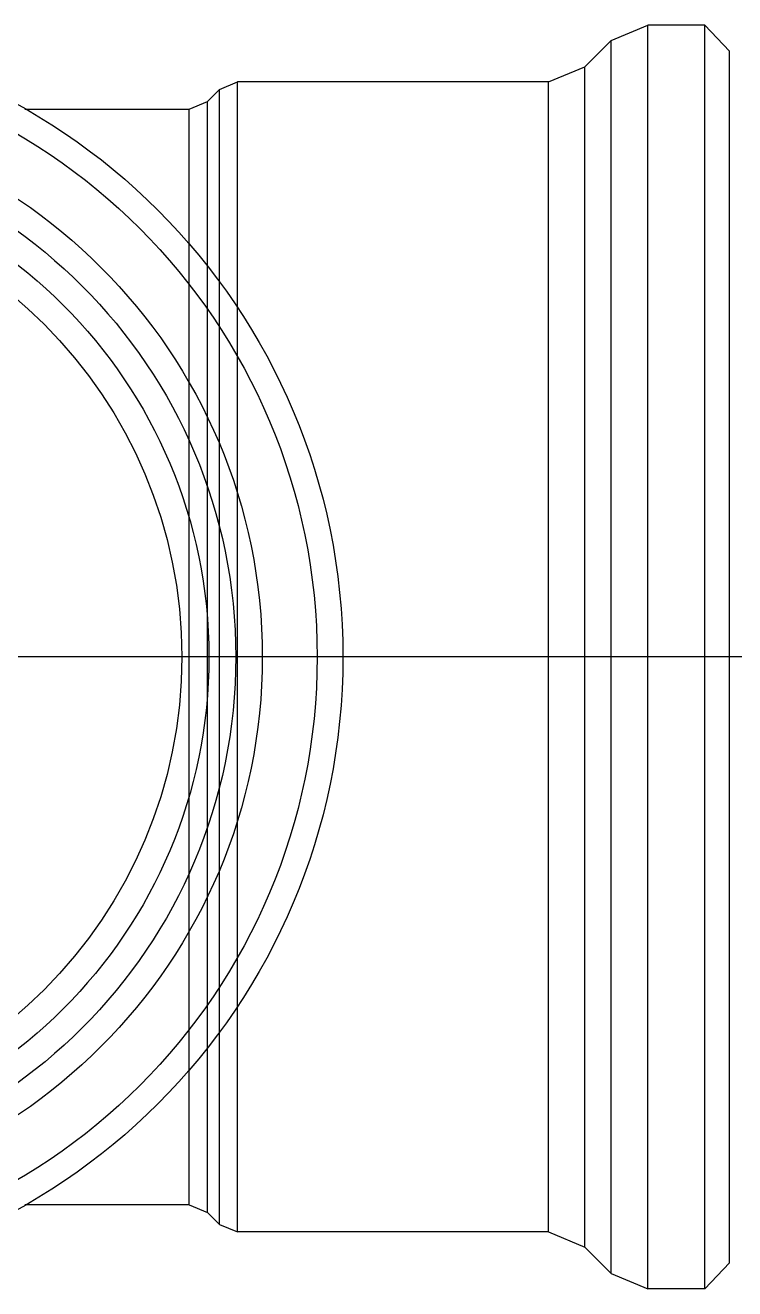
# Model space of a CAD drawing. Header units: millimetres. Extents: x -1292 to 2253, y 326 to 453.
# Drawn here: x 2092.271 to 2092.29853, y 361.79667 to 361.84567 of the extents above; entities that cross this region are included whole.
import ezdxf

# ---------------------------------------------------------------- set-up
doc = ezdxf.new("R2010")
doc.units = ezdxf.units.MM
doc.header["$LTSCALE"] = 0.5
doc.linetypes.add('HIDDENX2', pattern=[0.75, 0.5, -0.25])
for name, color, linetype in [('Eixo', 4, 'HIDDENX2'), ('Esgoto', 5, 'ByLayer'), ('VISTA1', 1, 'Continuous')]:
    doc.layers.add(name, color=color, linetype=linetype)

msp = doc.modelspace()

# ---------------------------------------------------------------- linework, layer by layer
at = {"layer": 'Eixo'}
msp.add_line((2092.298738, 361.821171), (2092.258828, 361.821171), dxfattribs=at)
msp.add_line((2092.298738, 361.821171), (2092.258828, 361.821171), dxfattribs=at)
at = {"layer": 'Esgoto', "color": 2}
for p, q in [((2092.293742, 361.845085), (2092.295156, 361.845671)), ((2092.293742, 361.845085), (2092.295156, 361.845671)), ((2092.297369, 361.845671), (2092.295156, 361.845671)), ((2092.295156, 361.796671), (2092.295156, 361.845671)), ((2092.297369, 361.845671), (2092.295156, 361.845671)), ((2092.295156, 361.821171), (2092.295156, 361.845671)), ((2092.298328, 361.844671), (2092.297369, 361.845671)), ((2092.297369, 361.796671), (2092.297369, 361.845671)), ((2092.298328, 361.844671), (2092.297369, 361.845671)), ((2092.297369, 361.821171), (2092.297369, 361.845671)), ((2092.292713, 361.844056), (2092.293742, 361.845085)), ((2092.292713, 361.844056), (2092.293742, 361.845085)), ((2092.293742, 361.797256), (2092.293742, 361.845085)), ((2092.293742, 361.821171), (2092.293742, 361.845085)), ((2092.298328, 361.797671), (2092.298328, 361.844671)), ((2092.298328, 361.821171), (2092.298328, 361.844671)), ((2092.291299, 361.843471), (2092.292713, 361.844056)), ((2092.291299, 361.843471), (2092.292713, 361.844056)), ((2092.292713, 361.798285), (2092.292713, 361.844056)), ((2092.292713, 361.821171), (2092.292713, 361.844056)), ((2092.278535, 361.843178), (2092.279242, 361.843471)), ((2092.278535, 361.843178), (2092.279242, 361.843471)), ((2092.291299, 361.843471), (2092.279242, 361.843471)), ((2092.279242, 361.834717), (2092.279242, 361.843471)), ((2092.291299, 361.843471), (2092.279242, 361.843471)), ((2092.279242, 361.821171), (2092.279242, 361.843471)), ((2092.291299, 361.798871), (2092.291299, 361.843471)), ((2092.291299, 361.821171), (2092.291299, 361.843471)), ((2092.27807, 361.842713), (2092.278535, 361.843178)), ((2092.27807, 361.842713), (2092.278535, 361.843178)), ((2092.278535, 361.835727), (2092.278535, 361.843178)), ((2092.278535, 361.821171), (2092.278535, 361.843178)), ((2092.277368, 361.84242), (2092.27807, 361.842713)), ((2092.277368, 361.84242), (2092.27807, 361.842713)), ((2092.27807, 361.836336), (2092.27807, 361.842713)), ((2092.27807, 361.821171), (2092.27807, 361.842713)), ((2092.27098, 361.84242), (2092.271041, 361.84242)), ((2092.271022, 361.84242), (2092.271054, 361.84242)), ((2092.271041, 361.84242), (2092.271103, 361.84242)), ((2092.271054, 361.84242), (2092.271087, 361.84242)), ((2092.271087, 361.84242), (2092.271119, 361.84242)), ((2092.271103, 361.84242), (2092.271164, 361.84242)), ((2092.271119, 361.84242), (2092.271151, 361.84242)), ((2092.271151, 361.84242), (2092.271183, 361.84242)), ((2092.271164, 361.84242), (2092.271226, 361.84242)), ((2092.271183, 361.84242), (2092.271216, 361.84242)), ((2092.271216, 361.84242), (2092.271248, 361.84242)), ((2092.271226, 361.84242), (2092.271287, 361.84242)), ((2092.271248, 361.84242), (2092.27128, 361.84242)), ((2092.27128, 361.84242), (2092.271313, 361.84242)), ((2092.271287, 361.84242), (2092.271349, 361.84242)), ((2092.271313, 361.84242), (2092.271345, 361.84242)), ((2092.271345, 361.84242), (2092.271377, 361.84242)), ((2092.271349, 361.84242), (2092.27141, 361.84242)), ((2092.271377, 361.84242), (2092.27141, 361.84242)), ((2092.27141, 361.84242), (2092.271442, 361.84242)), ((2092.27141, 361.84242), (2092.271472, 361.84242)), ((2092.271442, 361.84242), (2092.271475, 361.84242)), ((2092.271472, 361.84242), (2092.271534, 361.84242)), ((2092.271475, 361.84242), (2092.271507, 361.84242)), ((2092.271507, 361.84242), (2092.271539, 361.84242)), ((2092.271534, 361.84242), (2092.271596, 361.84242)), ((2092.271539, 361.84242), (2092.271572, 361.84242)), ((2092.271572, 361.84242), (2092.271604, 361.84242)), ((2092.271596, 361.84242), (2092.271657, 361.84242)), ((2092.271604, 361.84242), (2092.271637, 361.84242)), ((2092.271637, 361.84242), (2092.271669, 361.84242)), ((2092.271657, 361.84242), (2092.271719, 361.84242)), ((2092.271669, 361.84242), (2092.271702, 361.84242)), ((2092.271702, 361.84242), (2092.271734, 361.84242)), ((2092.271719, 361.84242), (2092.271781, 361.84242)), ((2092.271734, 361.84242), (2092.271767, 361.84242)), ((2092.271767, 361.84242), (2092.271799, 361.84242)), ((2092.271781, 361.84242), (2092.271843, 361.84242)), ((2092.271799, 361.84242), (2092.271832, 361.84242)), ((2092.271832, 361.84242), (2092.271864, 361.84242)), ((2092.271843, 361.84242), (2092.271905, 361.84242)), ((2092.271864, 361.84242), (2092.271897, 361.84242)), ((2092.271897, 361.84242), (2092.27193, 361.84242)), ((2092.271905, 361.84242), (2092.271967, 361.84242)), ((2092.27193, 361.84242), (2092.271962, 361.84242)), ((2092.271962, 361.84242), (2092.271995, 361.84242)), ((2092.271967, 361.84242), (2092.272029, 361.84242)), ((2092.271995, 361.84242), (2092.272027, 361.84242)), ((2092.272027, 361.84242), (2092.27206, 361.84242)), ((2092.272029, 361.84242), (2092.272091, 361.84242)), ((2092.27206, 361.84242), (2092.272093, 361.84242)), ((2092.272091, 361.84242), (2092.272154, 361.84242)), ((2092.272093, 361.84242), (2092.272125, 361.84242)), ((2092.272125, 361.84242), (2092.272158, 361.84242)), ((2092.272154, 361.84242), (2092.272216, 361.84242)), ((2092.272158, 361.84242), (2092.272191, 361.84242)), ((2092.272191, 361.84242), (2092.272223, 361.84242)), ((2092.272216, 361.84242), (2092.272278, 361.84242)), ((2092.272223, 361.84242), (2092.272256, 361.84242)), ((2092.272256, 361.84242), (2092.272289, 361.84242)), ((2092.272278, 361.84242), (2092.27234, 361.84242)), ((2092.272289, 361.84242), (2092.272321, 361.84242)), ((2092.272321, 361.84242), (2092.272354, 361.84242)), ((2092.27234, 361.84242), (2092.272403, 361.84242)), ((2092.272354, 361.84242), (2092.272387, 361.84242)), ((2092.272387, 361.84242), (2092.27242, 361.84242)), ((2092.272403, 361.84242), (2092.272465, 361.84242)), ((2092.27242, 361.84242), (2092.272452, 361.84242)), ((2092.272452, 361.84242), (2092.272485, 361.84242)), ((2092.272465, 361.84242), (2092.272527, 361.84242)), ((2092.272485, 361.84242), (2092.272518, 361.84242)), ((2092.272518, 361.84242), (2092.272551, 361.84242)), ((2092.272527, 361.84242), (2092.27259, 361.84242)), ((2092.272551, 361.84242), (2092.272583, 361.84242)), ((2092.272583, 361.84242), (2092.272616, 361.84242)), ((2092.27259, 361.84242), (2092.272652, 361.84242)), ((2092.272616, 361.84242), (2092.272649, 361.84242)), ((2092.272649, 361.84242), (2092.272682, 361.84242)), ((2092.272652, 361.84242), (2092.272715, 361.84242)), ((2092.272682, 361.84242), (2092.272715, 361.84242)), ((2092.272715, 361.84242), (2092.272748, 361.84242)), ((2092.272715, 361.84242), (2092.272777, 361.84242)), ((2092.272748, 361.84242), (2092.27278, 361.84242)), ((2092.272777, 361.84242), (2092.27284, 361.84242)), ((2092.27278, 361.84242), (2092.272813, 361.84242)), ((2092.272813, 361.84242), (2092.272846, 361.84242)), ((2092.27284, 361.84242), (2092.272903, 361.84242)), ((2092.272846, 361.84242), (2092.272879, 361.84242)), ((2092.272879, 361.84242), (2092.272912, 361.84242)), ((2092.272903, 361.84242), (2092.272965, 361.84242)), ((2092.272912, 361.84242), (2092.272945, 361.84242)), ((2092.272945, 361.84242), (2092.272978, 361.84242)), ((2092.272965, 361.84242), (2092.273028, 361.84242)), ((2092.272978, 361.84242), (2092.273011, 361.84242)), ((2092.273011, 361.84242), (2092.273044, 361.84242)), ((2092.273028, 361.84242), (2092.273091, 361.84242)), ((2092.273044, 361.84242), (2092.273077, 361.84242)), ((2092.273077, 361.84242), (2092.27311, 361.84242)), ((2092.273091, 361.84242), (2092.273154, 361.84242)), ((2092.27311, 361.84242), (2092.273143, 361.84242)), ((2092.273143, 361.84242), (2092.273176, 361.84242)), ((2092.273154, 361.84242), (2092.273217, 361.84242)), ((2092.273176, 361.84242), (2092.273209, 361.84242)), ((2092.273209, 361.84242), (2092.273242, 361.84242)), ((2092.273217, 361.84242), (2092.27328, 361.84242)), ((2092.273242, 361.84242), (2092.273275, 361.84242)), ((2092.273275, 361.84242), (2092.273308, 361.84242)), ((2092.27328, 361.84242), (2092.273343, 361.84242)), ((2092.273308, 361.84242), (2092.273341, 361.84242)), ((2092.273341, 361.84242), (2092.273374, 361.84242)), ((2092.273343, 361.84242), (2092.273406, 361.84242)), ((2092.273374, 361.84242), (2092.273408, 361.84242)), ((2092.273406, 361.84242), (2092.273469, 361.84242)), ((2092.273408, 361.84242), (2092.273441, 361.84242)), ((2092.273441, 361.84242), (2092.273474, 361.84242)), ((2092.273469, 361.84242), (2092.273532, 361.84242)), ((2092.273474, 361.84242), (2092.273507, 361.84242)), ((2092.273507, 361.84242), (2092.27354, 361.84242)), ((2092.273532, 361.84242), (2092.273595, 361.84242)), ((2092.27354, 361.84242), (2092.273573, 361.84242)), ((2092.273573, 361.84242), (2092.273606, 361.84242)), ((2092.273595, 361.84242), (2092.273658, 361.84242)), ((2092.273606, 361.84242), (2092.27364, 361.84242)), ((2092.27364, 361.84242), (2092.273673, 361.84242)), ((2092.273658, 361.84242), (2092.273721, 361.84242)), ((2092.273673, 361.84242), (2092.273706, 361.84242)), ((2092.273706, 361.84242), (2092.273739, 361.84242)), ((2092.273721, 361.84242), (2092.273785, 361.84242)), ((2092.273739, 361.84242), (2092.273772, 361.84242)), ((2092.273772, 361.84242), (2092.273806, 361.84242)), ((2092.273785, 361.84242), (2092.273848, 361.84242)), ((2092.273806, 361.84242), (2092.273839, 361.84242)), ((2092.273839, 361.84242), (2092.273872, 361.84242)), ((2092.273848, 361.84242), (2092.273911, 361.84242)), ((2092.273872, 361.84242), (2092.273905, 361.84242)), ((2092.273905, 361.84242), (2092.273939, 361.84242)), ((2092.273911, 361.84242), (2092.273975, 361.84242)), ((2092.273939, 361.84242), (2092.273972, 361.84242)), ((2092.273972, 361.84242), (2092.274005, 361.84242)), ((2092.273975, 361.84242), (2092.274038, 361.84242)), ((2092.274005, 361.84242), (2092.274039, 361.84242)), ((2092.274038, 361.84242), (2092.274102, 361.84242)), ((2092.274039, 361.84242), (2092.274072, 361.84242)), ((2092.274072, 361.84242), (2092.274105, 361.84242)), ((2092.274102, 361.84242), (2092.274165, 361.84242)), ((2092.274105, 361.84242), (2092.274139, 361.84242)), ((2092.274139, 361.84242), (2092.274172, 361.84242)), ((2092.274165, 361.84242), (2092.274229, 361.84242)), ((2092.274172, 361.84242), (2092.274205, 361.84242)), ((2092.274205, 361.84242), (2092.274239, 361.84242)), ((2092.274229, 361.84242), (2092.274292, 361.84242)), ((2092.274239, 361.84242), (2092.274272, 361.84242)), ((2092.274272, 361.84242), (2092.274305, 361.84242)), ((2092.274292, 361.84242), (2092.274356, 361.84242)), ((2092.274305, 361.84242), (2092.274339, 361.84242)), ((2092.274339, 361.84242), (2092.274372, 361.84242)), ((2092.274356, 361.84242), (2092.274419, 361.84242)), ((2092.274372, 361.84242), (2092.274406, 361.84242)), ((2092.274406, 361.84242), (2092.274439, 361.84242)), ((2092.274419, 361.84242), (2092.274483, 361.84242)), ((2092.274439, 361.84242), (2092.274472, 361.84242)), ((2092.274472, 361.84242), (2092.274506, 361.84242)), ((2092.274483, 361.84242), (2092.274547, 361.84242)), ((2092.274506, 361.84242), (2092.274539, 361.84242)), ((2092.274539, 361.84242), (2092.274573, 361.84242)), ((2092.274547, 361.84242), (2092.27461, 361.84242)), ((2092.274573, 361.84242), (2092.274606, 361.84242)), ((2092.274606, 361.84242), (2092.27464, 361.84242)), ((2092.27461, 361.84242), (2092.274674, 361.84242)), ((2092.27464, 361.84242), (2092.274673, 361.84242)), ((2092.274673, 361.84242), (2092.274707, 361.84242)), ((2092.274674, 361.84242), (2092.274738, 361.84242)), ((2092.274707, 361.84242), (2092.27474, 361.84242)), ((2092.274738, 361.84242), (2092.274802, 361.84242)), ((2092.27474, 361.84242), (2092.274773, 361.84242)), ((2092.274773, 361.84242), (2092.274807, 361.84242)), ((2092.274802, 361.84242), (2092.274865, 361.84242)), ((2092.274807, 361.84242), (2092.274841, 361.84242)), ((2092.274841, 361.84242), (2092.274874, 361.84242)), ((2092.274865, 361.84242), (2092.274929, 361.84242)), ((2092.274874, 361.84242), (2092.274908, 361.84242)), ((2092.274908, 361.84242), (2092.274941, 361.84242)), ((2092.274929, 361.84242), (2092.274993, 361.84242)), ((2092.274941, 361.84242), (2092.274975, 361.84242)), ((2092.274975, 361.84242), (2092.275008, 361.84242)), ((2092.274993, 361.84242), (2092.275057, 361.84242)), ((2092.275008, 361.84242), (2092.275042, 361.84242)), ((2092.275042, 361.84242), (2092.275075, 361.84242)), ((2092.275057, 361.84242), (2092.275121, 361.84242)), ((2092.275075, 361.84242), (2092.275109, 361.84242)), ((2092.275109, 361.84242), (2092.275142, 361.84242)), ((2092.275121, 361.84242), (2092.275185, 361.84242)), ((2092.275142, 361.84242), (2092.275176, 361.84242)), ((2092.275176, 361.84242), (2092.27521, 361.84242)), ((2092.275185, 361.84242), (2092.275249, 361.84242)), ((2092.27521, 361.84242), (2092.275243, 361.84242)), ((2092.275243, 361.84242), (2092.275277, 361.84242)), ((2092.275249, 361.84242), (2092.275313, 361.84242)), ((2092.275277, 361.84242), (2092.27531, 361.84242)), ((2092.27531, 361.84242), (2092.275344, 361.84242)), ((2092.275313, 361.84242), (2092.275377, 361.84242)), ((2092.275344, 361.84242), (2092.275378, 361.84242)), ((2092.275377, 361.84242), (2092.275441, 361.84242)), ((2092.275378, 361.84242), (2092.275411, 361.84242)), ((2092.275411, 361.84242), (2092.275445, 361.84242)), ((2092.275441, 361.84242), (2092.275505, 361.84242)), ((2092.275445, 361.84242), (2092.275478, 361.84242)), ((2092.275478, 361.84242), (2092.275512, 361.84242)), ((2092.275505, 361.84242), (2092.275569, 361.84242)), ((2092.275512, 361.84242), (2092.275546, 361.84242)), ((2092.275546, 361.84242), (2092.275579, 361.84242)), ((2092.275569, 361.84242), (2092.275633, 361.84242)), ((2092.275579, 361.84242), (2092.275613, 361.84242)), ((2092.275613, 361.84242), (2092.275647, 361.84242)), ((2092.275633, 361.84242), (2092.275697, 361.84242)), ((2092.275647, 361.84242), (2092.27568, 361.84242)), ((2092.27568, 361.84242), (2092.275714, 361.84242)), ((2092.275697, 361.84242), (2092.275761, 361.84242)), ((2092.275714, 361.84242), (2092.275748, 361.84242)), ((2092.275748, 361.84242), (2092.275781, 361.84242)), ((2092.275761, 361.84242), (2092.275825, 361.84242)), ((2092.275781, 361.84242), (2092.275815, 361.84242)), ((2092.275815, 361.84242), (2092.275849, 361.84242)), ((2092.275825, 361.84242), (2092.275889, 361.84242)), ((2092.275849, 361.84242), (2092.275882, 361.84242)), ((2092.275882, 361.84242), (2092.275916, 361.84242)), ((2092.275889, 361.84242), (2092.275953, 361.84242)), ((2092.275916, 361.84242), (2092.27595, 361.84242)), ((2092.27595, 361.84242), (2092.275983, 361.84242)), ((2092.275953, 361.84242), (2092.276018, 361.84242)), ((2092.275983, 361.84242), (2092.276017, 361.84242)), ((2092.276017, 361.84242), (2092.276051, 361.84242)), ((2092.276018, 361.84242), (2092.276082, 361.84242)), ((2092.276051, 361.84242), (2092.276085, 361.84242)), ((2092.276082, 361.84242), (2092.276146, 361.84242)), ((2092.276085, 361.84242), (2092.276118, 361.84242)), ((2092.276118, 361.84242), (2092.276152, 361.84242)), ((2092.276146, 361.84242), (2092.27621, 361.84242)), ((2092.276152, 361.84242), (2092.276186, 361.84242)), ((2092.276186, 361.84242), (2092.27622, 361.84242)), ((2092.27621, 361.84242), (2092.276275, 361.84242)), ((2092.27622, 361.84242), (2092.276253, 361.84242)), ((2092.276253, 361.84242), (2092.276287, 361.84242)), ((2092.276275, 361.84242), (2092.276339, 361.84242)), ((2092.276287, 361.84242), (2092.276321, 361.84242)), ((2092.276321, 361.84242), (2092.276354, 361.84242)), ((2092.276339, 361.84242), (2092.276403, 361.84242)), ((2092.276354, 361.84242), (2092.276388, 361.84242)), ((2092.276388, 361.84242), (2092.276422, 361.84242)), ((2092.276403, 361.84242), (2092.276467, 361.84242)), ((2092.276422, 361.84242), (2092.276456, 361.84242)), ((2092.276456, 361.84242), (2092.276489, 361.84242)), ((2092.276467, 361.84242), (2092.276532, 361.84242)), ((2092.276489, 361.84242), (2092.276523, 361.84242)), ((2092.276523, 361.84242), (2092.276557, 361.84242)), ((2092.276532, 361.84242), (2092.276596, 361.84242)), ((2092.276557, 361.84242), (2092.276591, 361.84242)), ((2092.276591, 361.84242), (2092.276625, 361.84242)), ((2092.276596, 361.84242), (2092.27666, 361.84242)), ((2092.276625, 361.84242), (2092.276658, 361.84242)), ((2092.276658, 361.84242), (2092.276692, 361.84242)), ((2092.27666, 361.84242), (2092.276725, 361.84242)), ((2092.276692, 361.84242), (2092.276726, 361.84242)), ((2092.276725, 361.84242), (2092.276789, 361.84242)), ((2092.276726, 361.84242), (2092.27676, 361.84242)), ((2092.27676, 361.84242), (2092.276793, 361.84242)), ((2092.276789, 361.84242), (2092.276853, 361.84242)), ((2092.276793, 361.84242), (2092.276827, 361.84242)), ((2092.276827, 361.84242), (2092.276861, 361.84242)), ((2092.276853, 361.84242), (2092.276917, 361.84242)), ((2092.276861, 361.84242), (2092.276895, 361.84242)), ((2092.276895, 361.84242), (2092.276929, 361.84242)), ((2092.276917, 361.84242), (2092.276982, 361.84242)), ((2092.276929, 361.84242), (2092.276962, 361.84242)), ((2092.276962, 361.84242), (2092.276996, 361.84242)), ((2092.276982, 361.84242), (2092.277046, 361.84242)), ((2092.276996, 361.84242), (2092.27703, 361.84242)), ((2092.27703, 361.84242), (2092.277064, 361.84242)), ((2092.277046, 361.84242), (2092.277111, 361.84242)), ((2092.277064, 361.84242), (2092.277098, 361.84242)), ((2092.277098, 361.84242), (2092.277131, 361.84242)), ((2092.277111, 361.84242), (2092.277175, 361.84242)), ((2092.277131, 361.84242), (2092.277165, 361.84242)), ((2092.277165, 361.84242), (2092.277199, 361.84242)), ((2092.277175, 361.84242), (2092.277239, 361.84242)), ((2092.277199, 361.84242), (2092.277233, 361.84242)), ((2092.277233, 361.84242), (2092.277267, 361.84242)), ((2092.277239, 361.84242), (2092.277304, 361.84242)), ((2092.277267, 361.84242), (2092.2773, 361.84242)), ((2092.2773, 361.84242), (2092.277334, 361.84242)), ((2092.277304, 361.84242), (2092.277368, 361.84242)), ((2092.277334, 361.84242), (2092.277368, 361.84242)), ((2092.277368, 361.837186), (2092.277368, 361.84242)), ((2092.277368, 361.837186), (2092.277368, 361.84242)), ((2092.277368, 361.799921), (2092.277368, 361.84242)), ((2092.277368, 361.821171), (2092.277368, 361.84242)), ((2092.27807, 361.81968), (2092.27807, 361.822662)), ((2092.277368, 361.799921), (2092.277368, 361.821171)), ((2092.27807, 361.799628), (2092.27807, 361.821171)), ((2092.278535, 361.799164), (2092.278535, 361.821171)), ((2092.279242, 361.798871), (2092.279242, 361.821171)), ((2092.291299, 361.798871), (2092.291299, 361.821171)), ((2092.292713, 361.798285), (2092.292713, 361.821171)), ((2092.293742, 361.797256), (2092.293742, 361.821171)), ((2092.295156, 361.796671), (2092.295156, 361.821171)), ((2092.297369, 361.796671), (2092.297369, 361.821171)), ((2092.298328, 361.797671), (2092.298328, 361.821171)), ((2092.279242, 361.798871), (2092.279242, 361.807624)), ((2092.278535, 361.799164), (2092.278535, 361.806615)), ((2092.27807, 361.799628), (2092.27807, 361.806005)), ((2092.277368, 361.799921), (2092.277368, 361.805155)), ((2092.277368, 361.799921), (2092.277368, 361.805155)), ((2092.271041, 361.799921), (2092.270979, 361.799921)), ((2092.271054, 361.799921), (2092.271022, 361.799921)), ((2092.271102, 361.799921), (2092.271041, 361.799921)), ((2092.271087, 361.799921), (2092.271054, 361.799921)), ((2092.271119, 361.799921), (2092.271087, 361.799921)), ((2092.271163, 361.799921), (2092.271102, 361.799921)), ((2092.271151, 361.799921), (2092.271119, 361.799921)), ((2092.271183, 361.799921), (2092.271151, 361.799921)), ((2092.271225, 361.799921), (2092.271163, 361.799921)), ((2092.271216, 361.799921), (2092.271183, 361.799921)), ((2092.271248, 361.799921), (2092.271216, 361.799921)), ((2092.271286, 361.799921), (2092.271225, 361.799921)), ((2092.27128, 361.799921), (2092.271248, 361.799921)), ((2092.271312, 361.799921), (2092.27128, 361.799921)), ((2092.271348, 361.799921), (2092.271286, 361.799921)), ((2092.271345, 361.799921), (2092.271312, 361.799921)), ((2092.271377, 361.799921), (2092.271345, 361.799921)), ((2092.271409, 361.799921), (2092.271348, 361.799921)), ((2092.271409, 361.799921), (2092.271377, 361.799921)), ((2092.271442, 361.799921), (2092.271409, 361.799921)), ((2092.271471, 361.799921), (2092.271409, 361.799921)), ((2092.271474, 361.799921), (2092.271442, 361.799921)), ((2092.271532, 361.799921), (2092.271471, 361.799921)), ((2092.271506, 361.799921), (2092.271474, 361.799921)), ((2092.271539, 361.799921), (2092.271506, 361.799921)), ((2092.271594, 361.799921), (2092.271532, 361.799921)), ((2092.271571, 361.799921), (2092.271539, 361.799921)), ((2092.271604, 361.799921), (2092.271571, 361.799921)), ((2092.271656, 361.799921), (2092.271594, 361.799921)), ((2092.271636, 361.799921), (2092.271604, 361.799921)), ((2092.271668, 361.799921), (2092.271636, 361.799921)), ((2092.271718, 361.799921), (2092.271656, 361.799921)), ((2092.271701, 361.799921), (2092.271668, 361.799921)), ((2092.271733, 361.799921), (2092.271701, 361.799921)), ((2092.27178, 361.799921), (2092.271718, 361.799921)), ((2092.271766, 361.799921), (2092.271733, 361.799921)), ((2092.271798, 361.799921), (2092.271766, 361.799921)), ((2092.271841, 361.799921), (2092.27178, 361.799921)), ((2092.271831, 361.799921), (2092.271798, 361.799921)), ((2092.271863, 361.799921), (2092.271831, 361.799921)), ((2092.271903, 361.799921), (2092.271841, 361.799921)), ((2092.271896, 361.799921), (2092.271863, 361.799921)), ((2092.271928, 361.799921), (2092.271896, 361.799921)), ((2092.271965, 361.799921), (2092.271903, 361.799921)), ((2092.271961, 361.799921), (2092.271928, 361.799921)), ((2092.271993, 361.799921), (2092.271961, 361.799921)), ((2092.272027, 361.799921), (2092.271965, 361.799921)), ((2092.272026, 361.799921), (2092.271993, 361.799921)), ((2092.272059, 361.799921), (2092.272026, 361.799921)), ((2092.272089, 361.799921), (2092.272027, 361.799921)), ((2092.272091, 361.799921), (2092.272059, 361.799921)), ((2092.272151, 361.799921), (2092.272089, 361.799921)), ((2092.272124, 361.799921), (2092.272091, 361.799921)), ((2092.272156, 361.799921), (2092.272124, 361.799921)), ((2092.272214, 361.799921), (2092.272151, 361.799921)), ((2092.272189, 361.799921), (2092.272156, 361.799921)), ((2092.272222, 361.799921), (2092.272189, 361.799921)), ((2092.272276, 361.799921), (2092.272214, 361.799921)), ((2092.272254, 361.799921), (2092.272222, 361.799921)), ((2092.272287, 361.799921), (2092.272254, 361.799921)), ((2092.272338, 361.799921), (2092.272276, 361.799921)), ((2092.27232, 361.799921), (2092.272287, 361.799921)), ((2092.272352, 361.799921), (2092.27232, 361.799921)), ((2092.2724, 361.799921), (2092.272338, 361.799921)), ((2092.272385, 361.799921), (2092.272352, 361.799921)), ((2092.272418, 361.799921), (2092.272385, 361.799921)), ((2092.272463, 361.799921), (2092.2724, 361.799921)), ((2092.272451, 361.799921), (2092.272418, 361.799921)), ((2092.272483, 361.799921), (2092.272451, 361.799921)), ((2092.272525, 361.799921), (2092.272463, 361.799921)), ((2092.272516, 361.799921), (2092.272483, 361.799921)), ((2092.272549, 361.799921), (2092.272516, 361.799921)), ((2092.272588, 361.799921), (2092.272525, 361.799921)), ((2092.272582, 361.799921), (2092.272549, 361.799921)), ((2092.272615, 361.799921), (2092.272582, 361.799921)), ((2092.27265, 361.799921), (2092.272588, 361.799921)), ((2092.272648, 361.799921), (2092.272615, 361.799921)), ((2092.27268, 361.799921), (2092.272648, 361.799921)), ((2092.272713, 361.799921), (2092.27265, 361.799921)), ((2092.272713, 361.799921), (2092.27268, 361.799921)), ((2092.272746, 361.799921), (2092.272713, 361.799921)), ((2092.272775, 361.799921), (2092.272713, 361.799921)), ((2092.272779, 361.799921), (2092.272746, 361.799921)), ((2092.272838, 361.799921), (2092.272775, 361.799921)), ((2092.272812, 361.799921), (2092.272779, 361.799921)), ((2092.272845, 361.799921), (2092.272812, 361.799921)), ((2092.272901, 361.799921), (2092.272838, 361.799921)), ((2092.272878, 361.799921), (2092.272845, 361.799921)), ((2092.272911, 361.799921), (2092.272878, 361.799921)), ((2092.272964, 361.799921), (2092.272901, 361.799921)), ((2092.272944, 361.799921), (2092.272911, 361.799921)), ((2092.272977, 361.799921), (2092.272944, 361.799921)), ((2092.273026, 361.799921), (2092.272964, 361.799921)), ((2092.27301, 361.799921), (2092.272977, 361.799921)), ((2092.273043, 361.799921), (2092.27301, 361.799921)), ((2092.273089, 361.799921), (2092.273026, 361.799921)), ((2092.273076, 361.799921), (2092.273043, 361.799921)), ((2092.273109, 361.799921), (2092.273076, 361.799921)), ((2092.273152, 361.799921), (2092.273089, 361.799921)), ((2092.273142, 361.799921), (2092.273109, 361.799921)), ((2092.273175, 361.799921), (2092.273142, 361.799921)), ((2092.273215, 361.799921), (2092.273152, 361.799921)), ((2092.273208, 361.799921), (2092.273175, 361.799921)), ((2092.273241, 361.799921), (2092.273208, 361.799921)), ((2092.273278, 361.799921), (2092.273215, 361.799921)), ((2092.273274, 361.799921), (2092.273241, 361.799921)), ((2092.273307, 361.799921), (2092.273274, 361.799921)), ((2092.273341, 361.799921), (2092.273278, 361.799921)), ((2092.27334, 361.799921), (2092.273307, 361.799921)), ((2092.273373, 361.799921), (2092.27334, 361.799921)), ((2092.273404, 361.799921), (2092.273341, 361.799921)), ((2092.273406, 361.799921), (2092.273373, 361.799921)), ((2092.273467, 361.799921), (2092.273404, 361.799921)), ((2092.273439, 361.799921), (2092.273406, 361.799921)), ((2092.273473, 361.799921), (2092.273439, 361.799921)), ((2092.27353, 361.799921), (2092.273467, 361.799921)), ((2092.273506, 361.799921), (2092.273473, 361.799921)), ((2092.273539, 361.799921), (2092.273506, 361.799921)), ((2092.273594, 361.799921), (2092.27353, 361.799921)), ((2092.273572, 361.799921), (2092.273539, 361.799921)), ((2092.273605, 361.799921), (2092.273572, 361.799921)), ((2092.273657, 361.799921), (2092.273594, 361.799921)), ((2092.273639, 361.799921), (2092.273605, 361.799921)), ((2092.273672, 361.799921), (2092.273639, 361.799921)), ((2092.27372, 361.799921), (2092.273657, 361.799921)), ((2092.273705, 361.799921), (2092.273672, 361.799921)), ((2092.273738, 361.799921), (2092.273705, 361.799921)), ((2092.273783, 361.799921), (2092.27372, 361.799921)), ((2092.273771, 361.799921), (2092.273738, 361.799921)), ((2092.273805, 361.799921), (2092.273771, 361.799921)), ((2092.273847, 361.799921), (2092.273783, 361.799921)), ((2092.273838, 361.799921), (2092.273805, 361.799921)), ((2092.273871, 361.799921), (2092.273838, 361.799921)), ((2092.27391, 361.799921), (2092.273847, 361.799921)), ((2092.273904, 361.799921), (2092.273871, 361.799921)), ((2092.273938, 361.799921), (2092.273904, 361.799921)), ((2092.273973, 361.799921), (2092.27391, 361.799921)), ((2092.273971, 361.799921), (2092.273938, 361.799921)), ((2092.274004, 361.799921), (2092.273971, 361.799921)), ((2092.274037, 361.799921), (2092.273973, 361.799921)), ((2092.274038, 361.799921), (2092.274004, 361.799921)), ((2092.2741, 361.799921), (2092.274037, 361.799921)), ((2092.274071, 361.799921), (2092.274038, 361.799921)), ((2092.274104, 361.799921), (2092.274071, 361.799921)), ((2092.274164, 361.799921), (2092.2741, 361.799921)), ((2092.274138, 361.799921), (2092.274104, 361.799921)), ((2092.274171, 361.799921), (2092.274138, 361.799921)), ((2092.274227, 361.799921), (2092.274164, 361.799921)), ((2092.274204, 361.799921), (2092.274171, 361.799921)), ((2092.274238, 361.799921), (2092.274204, 361.799921)), ((2092.274291, 361.799921), (2092.274227, 361.799921)), ((2092.274271, 361.799921), (2092.274238, 361.799921)), ((2092.274305, 361.799921), (2092.274271, 361.799921)), ((2092.274355, 361.799921), (2092.274291, 361.799921)), ((2092.274338, 361.799921), (2092.274305, 361.799921)), ((2092.274371, 361.799921), (2092.274338, 361.799921)), ((2092.274418, 361.799921), (2092.274355, 361.799921)), ((2092.274405, 361.799921), (2092.274371, 361.799921)), ((2092.274438, 361.799921), (2092.274405, 361.799921)), ((2092.274482, 361.799921), (2092.274418, 361.799921)), ((2092.274472, 361.799921), (2092.274438, 361.799921)), ((2092.274505, 361.799921), (2092.274472, 361.799921)), ((2092.274546, 361.799921), (2092.274482, 361.799921)), ((2092.274539, 361.799921), (2092.274505, 361.799921)), ((2092.274572, 361.799921), (2092.274539, 361.799921)), ((2092.274609, 361.799921), (2092.274546, 361.799921)), ((2092.274605, 361.799921), (2092.274572, 361.799921)), ((2092.274639, 361.799921), (2092.274605, 361.799921)), ((2092.274673, 361.799921), (2092.274609, 361.799921)), ((2092.274672, 361.799921), (2092.274639, 361.799921)), ((2092.274706, 361.799921), (2092.274672, 361.799921)), ((2092.274737, 361.799921), (2092.274673, 361.799921)), ((2092.274739, 361.799921), (2092.274706, 361.799921)), ((2092.274801, 361.799921), (2092.274737, 361.799921)), ((2092.274773, 361.799921), (2092.274739, 361.799921)), ((2092.274806, 361.799921), (2092.274773, 361.799921)), ((2092.274865, 361.799921), (2092.274801, 361.799921)), ((2092.27484, 361.799921), (2092.274806, 361.799921)), ((2092.274874, 361.799921), (2092.27484, 361.799921)), ((2092.274928, 361.799921), (2092.274865, 361.799921)), ((2092.274907, 361.799921), (2092.274874, 361.799921)), ((2092.274941, 361.799921), (2092.274907, 361.799921)), ((2092.274992, 361.799921), (2092.274928, 361.799921)), ((2092.274974, 361.799921), (2092.274941, 361.799921)), ((2092.275008, 361.799921), (2092.274974, 361.799921)), ((2092.275056, 361.799921), (2092.274992, 361.799921)), ((2092.275041, 361.799921), (2092.275008, 361.799921)), ((2092.275075, 361.799921), (2092.275041, 361.799921)), ((2092.27512, 361.799921), (2092.275056, 361.799921)), ((2092.275108, 361.799921), (2092.275075, 361.799921)), ((2092.275142, 361.799921), (2092.275108, 361.799921)), ((2092.275184, 361.799921), (2092.27512, 361.799921)), ((2092.275176, 361.799921), (2092.275142, 361.799921)), ((2092.275209, 361.799921), (2092.275176, 361.799921)), ((2092.275248, 361.799921), (2092.275184, 361.799921)), ((2092.275243, 361.799921), (2092.275209, 361.799921)), ((2092.275276, 361.799921), (2092.275243, 361.799921)), ((2092.275312, 361.799921), (2092.275248, 361.799921)), ((2092.27531, 361.799921), (2092.275276, 361.799921)), ((2092.275344, 361.799921), (2092.27531, 361.799921)), ((2092.275376, 361.799921), (2092.275312, 361.799921)), ((2092.275377, 361.799921), (2092.275344, 361.799921)), ((2092.27544, 361.799921), (2092.275376, 361.799921)), ((2092.275411, 361.799921), (2092.275377, 361.799921)), ((2092.275444, 361.799921), (2092.275411, 361.799921)), ((2092.275504, 361.799921), (2092.27544, 361.799921)), ((2092.275478, 361.799921), (2092.275444, 361.799921)), ((2092.275512, 361.799921), (2092.275478, 361.799921)), ((2092.275568, 361.799921), (2092.275504, 361.799921)), ((2092.275545, 361.799921), (2092.275512, 361.799921)), ((2092.275579, 361.799921), (2092.275545, 361.799921)), ((2092.275632, 361.799921), (2092.275568, 361.799921)), ((2092.275613, 361.799921), (2092.275579, 361.799921)), ((2092.275646, 361.799921), (2092.275613, 361.799921)), ((2092.275697, 361.799921), (2092.275632, 361.799921)), ((2092.27568, 361.799921), (2092.275646, 361.799921)), ((2092.275714, 361.799921), (2092.27568, 361.799921)), ((2092.275761, 361.799921), (2092.275697, 361.799921)), ((2092.275747, 361.799921), (2092.275714, 361.799921)), ((2092.275781, 361.799921), (2092.275747, 361.799921)), ((2092.275825, 361.799921), (2092.275761, 361.799921)), ((2092.275815, 361.799921), (2092.275781, 361.799921)), ((2092.275849, 361.799921), (2092.275815, 361.799921)), ((2092.275889, 361.799921), (2092.275825, 361.799921)), ((2092.275882, 361.799921), (2092.275849, 361.799921)), ((2092.275916, 361.799921), (2092.275882, 361.799921)), ((2092.275953, 361.799921), (2092.275889, 361.799921)), ((2092.27595, 361.799921), (2092.275916, 361.799921)), ((2092.275983, 361.799921), (2092.27595, 361.799921)), ((2092.276017, 361.799921), (2092.275953, 361.799921)), ((2092.276017, 361.799921), (2092.275983, 361.799921)), ((2092.276051, 361.799921), (2092.276017, 361.799921)), ((2092.276082, 361.799921), (2092.276017, 361.799921)), ((2092.276084, 361.799921), (2092.276051, 361.799921)), ((2092.276146, 361.799921), (2092.276082, 361.799921)), ((2092.276118, 361.799921), (2092.276084, 361.799921)), ((2092.276152, 361.799921), (2092.276118, 361.799921)), ((2092.27621, 361.799921), (2092.276146, 361.799921)), ((2092.276186, 361.799921), (2092.276152, 361.799921)), ((2092.276219, 361.799921), (2092.276186, 361.799921)), ((2092.276274, 361.799921), (2092.27621, 361.799921)), ((2092.276253, 361.799921), (2092.276219, 361.799921)), ((2092.276287, 361.799921), (2092.276253, 361.799921)), ((2092.276339, 361.799921), (2092.276274, 361.799921)), ((2092.276321, 361.799921), (2092.276287, 361.799921)), ((2092.276354, 361.799921), (2092.276321, 361.799921)), ((2092.276403, 361.799921), (2092.276339, 361.799921)), ((2092.276388, 361.799921), (2092.276354, 361.799921)), ((2092.276422, 361.799921), (2092.276388, 361.799921)), ((2092.276467, 361.799921), (2092.276403, 361.799921)), ((2092.276456, 361.799921), (2092.276422, 361.799921)), ((2092.276489, 361.799921), (2092.276456, 361.799921)), ((2092.276531, 361.799921), (2092.276467, 361.799921)), ((2092.276523, 361.799921), (2092.276489, 361.799921)), ((2092.276557, 361.799921), (2092.276523, 361.799921)), ((2092.276596, 361.799921), (2092.276531, 361.799921)), ((2092.276591, 361.799921), (2092.276557, 361.799921)), ((2092.276625, 361.799921), (2092.276591, 361.799921)), ((2092.27666, 361.799921), (2092.276596, 361.799921)), ((2092.276658, 361.799921), (2092.276625, 361.799921)), ((2092.276692, 361.799921), (2092.276658, 361.799921)), ((2092.276724, 361.799921), (2092.27666, 361.799921)), ((2092.276726, 361.799921), (2092.276692, 361.799921)), ((2092.276789, 361.799921), (2092.276724, 361.799921)), ((2092.27676, 361.799921), (2092.276726, 361.799921)), ((2092.276793, 361.799921), (2092.27676, 361.799921)), ((2092.276853, 361.799921), (2092.276789, 361.799921)), ((2092.276827, 361.799921), (2092.276793, 361.799921)), ((2092.276861, 361.799921), (2092.276827, 361.799921)), ((2092.276917, 361.799921), (2092.276853, 361.799921)), ((2092.276895, 361.799921), (2092.276861, 361.799921)), ((2092.276929, 361.799921), (2092.276895, 361.799921)), ((2092.276982, 361.799921), (2092.276917, 361.799921)), ((2092.276962, 361.799921), (2092.276929, 361.799921)), ((2092.276996, 361.799921), (2092.276962, 361.799921)), ((2092.277046, 361.799921), (2092.276982, 361.799921)), ((2092.27703, 361.799921), (2092.276996, 361.799921)), ((2092.277064, 361.799921), (2092.27703, 361.799921)), ((2092.277111, 361.799921), (2092.277046, 361.799921)), ((2092.277098, 361.799921), (2092.277064, 361.799921)), ((2092.277131, 361.799921), (2092.277098, 361.799921)), ((2092.277175, 361.799921), (2092.277111, 361.799921)), ((2092.277165, 361.799921), (2092.277131, 361.799921)), ((2092.277199, 361.799921), (2092.277165, 361.799921)), ((2092.277239, 361.799921), (2092.277175, 361.799921)), ((2092.277233, 361.799921), (2092.277199, 361.799921)), ((2092.277267, 361.799921), (2092.277233, 361.799921)), ((2092.277304, 361.799921), (2092.277239, 361.799921)), ((2092.2773, 361.799921), (2092.277267, 361.799921)), ((2092.277334, 361.799921), (2092.2773, 361.799921)), ((2092.277368, 361.799921), (2092.277304, 361.799921)), ((2092.277368, 361.799921), (2092.277334, 361.799921)), ((2092.277368, 361.799921), (2092.27807, 361.799628)), ((2092.277368, 361.799921), (2092.27807, 361.799628)), ((2092.27807, 361.799628), (2092.278535, 361.799164)), ((2092.27807, 361.799628), (2092.278535, 361.799164)), ((2092.278535, 361.799164), (2092.279242, 361.798871)), ((2092.278535, 361.799164), (2092.279242, 361.798871)), ((2092.291299, 361.798871), (2092.279242, 361.798871)), ((2092.291299, 361.798871), (2092.279242, 361.798871)), ((2092.291299, 361.798871), (2092.292713, 361.798285)), ((2092.291299, 361.798871), (2092.292713, 361.798285)), ((2092.292713, 361.798285), (2092.293742, 361.797256)), ((2092.292713, 361.798285), (2092.293742, 361.797256)), ((2092.298328, 361.797671), (2092.297369, 361.796671)), ((2092.298328, 361.797671), (2092.297369, 361.796671)), ((2092.293742, 361.797256), (2092.295156, 361.796671)), ((2092.293742, 361.797256), (2092.295156, 361.796671)), ((2092.297369, 361.796671), (2092.295156, 361.796671)), ((2092.297369, 361.796671), (2092.295156, 361.796671))]:
    msp.add_line(p, q, dxfattribs=at)
for radius in [0.0245, 0.0235, 0.021371, 0.020343, 0.0193, 0.018249]:
    msp.add_circle((2092.258828, 361.821171), radius, dxfattribs=at)
at = {"layer": 'VISTA1'}
msp.add_line((2092.390941, 361.821171), (2092.295593, 361.821171), dxfattribs=at)

doc.saveas('drawing.dxf')
